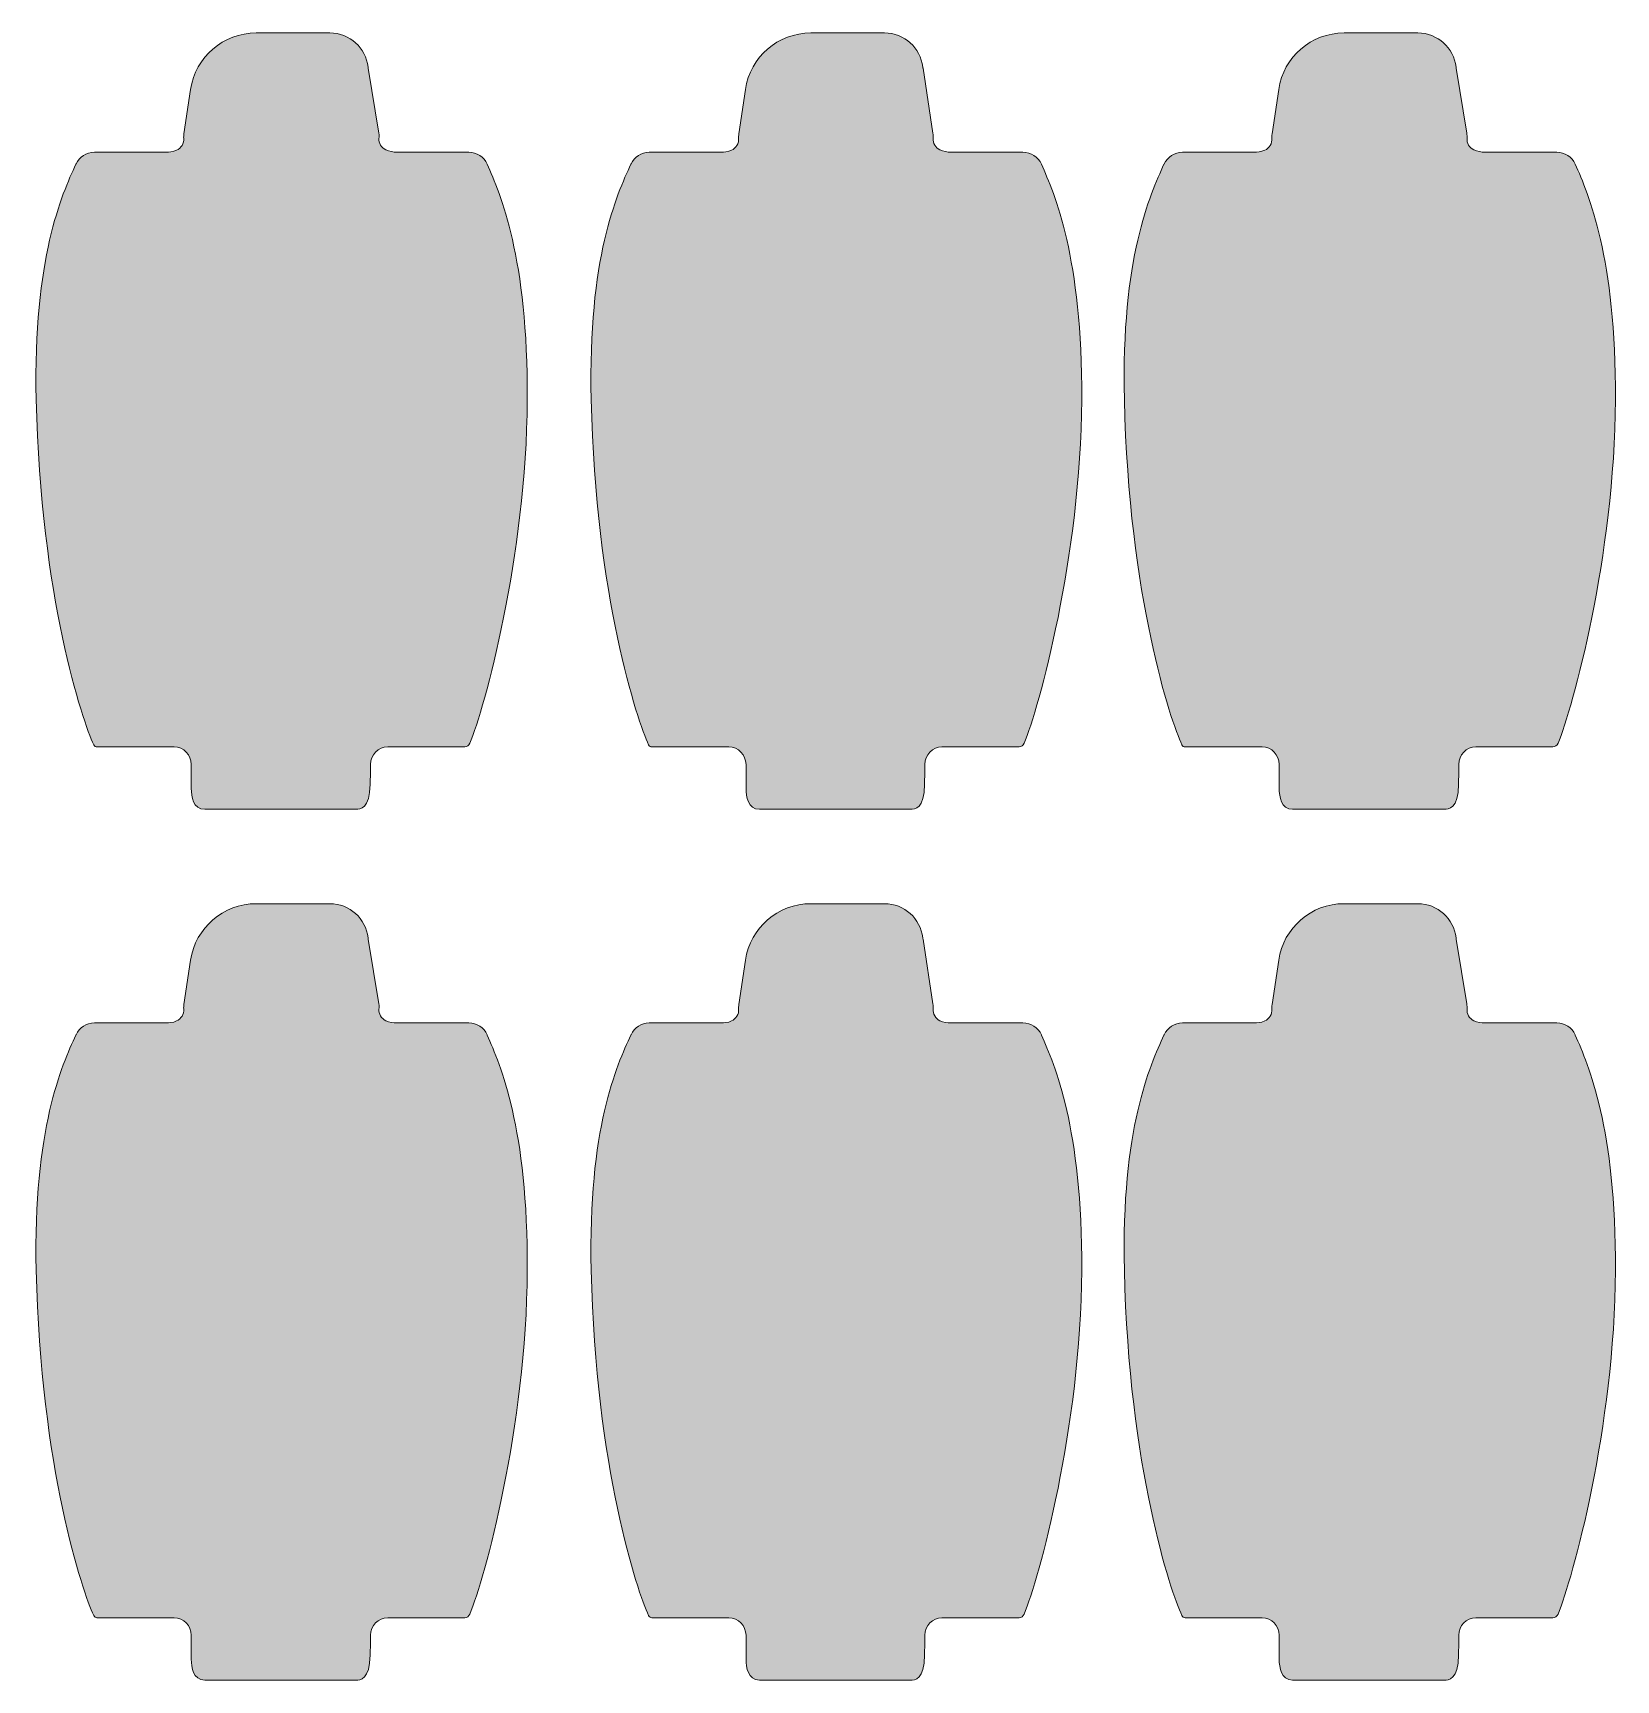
# Model space of a CAD drawing. Header units: inches. Extents: x -0.2 to 23, y 0 to 27.3.
# Drawn here: x 10.49 to 21.92, y 0 to 11.89 of the extents above; entities that cross this region are included whole.
import ezdxf

# ---------------------------------------------------------------- set-up
doc = ezdxf.new("R2010")
doc.units = ezdxf.units.IN
doc.header["$MEASUREMENT"] = 0
doc.layers.add('Paper Pumpkin Give Thanks', color=7, linetype='Continuous', lineweight=0)

msp = doc.modelspace()

# ---------------------------------------------------------------- hatches: boundary and pattern name
at = {"layer": 'Paper Pumpkin Give Thanks', "true_color": 0xe6e7e8, "transparency": 33554687}
h = msp.add_hatch(color=254, dxfattribs=at)
h.dxf.hatch_style = 2
edge = h.paths.add_edge_path()
edge.add_spline(control_points=[(12.985, 11.167), (12.988, 11.154), (12.988, 11.142), (12.986, 11.129), (12.983, 11.094), (13.003, 11.061), (13.035, 11.046), (13.058, 11.035), (13.094, 11.029), (13.111, 11.029), (13.111, 11.029), (13.635, 11.029), (13.635, 11.029), (13.692, 11.029), (13.744, 10.996), (13.767, 10.943), (13.767, 10.943), (13.767, 10.942), (13.767, 10.942), (13.863, 10.725), (14.061, 10.275), (14.057, 9.242), (14.05, 8.106), (13.746, 7.011), (13.642, 6.761), (13.635, 6.746), (13.621, 6.735), (13.606, 6.735), (13.606, 6.735), (13.049, 6.735), (13.049, 6.735), (12.981, 6.735), (12.924, 6.678), (12.924, 6.608), (12.924, 6.608), (12.924, 6.554), (12.924, 6.554), (12.924, 6.554), (12.922, 6.467), (12.922, 6.467), (12.919, 6.285), (12.853, 6.285), (12.818, 6.285), (12.818, 6.285), (11.728, 6.285), (11.728, 6.285), (11.643, 6.285), (11.631, 6.378), (11.631, 6.435), (11.631, 6.435), (11.631, 6.608), (11.631, 6.608), (11.631, 6.678), (11.575, 6.735), (11.506, 6.735), (11.506, 6.735), (10.95, 6.735), (10.95, 6.735), (10.94, 6.735), (10.932, 6.74), (10.926, 6.751), (10.847, 6.915), (10.543, 7.819), (10.511, 9.243), (10.488, 10.267), (10.697, 10.722), (10.797, 10.942), (10.797, 10.943), (10.799, 10.944), (10.799, 10.944), (10.822, 10.996), (10.874, 11.029), (10.931, 11.029), (10.931, 11.029), (11.451, 11.029), (11.451, 11.029), (11.467, 11.029), (11.499, 11.032), (11.524, 11.043), (11.558, 11.058), (11.579, 11.093), (11.576, 11.131), (11.575, 11.14), (11.576, 11.151), (11.578, 11.161), (11.578, 11.161), (11.626, 11.483), (11.626, 11.483), (11.661, 11.717), (11.862, 11.89), (12.099, 11.89), (12.099, 11.89), (12.632, 11.89), (12.632, 11.89), (12.774, 11.89), (12.892, 11.783), (12.907, 11.643), (12.907, 11.64), (12.907, 11.638), (12.908, 11.635), (12.908, 11.635), (12.985, 11.167), (12.985, 11.167)], knot_values=[0, 0, 0, 0, 1, 1, 1, 2, 2, 2, 3, 3, 3, 4, 4, 4, 5, 5, 5, 6, 6, 6, 7, 7, 7, 8, 8, 8, 9, 9, 9, 10, 10, 10, 11, 11, 11, 12, 12, 12, 13, 13, 13, 14, 14, 14, 15, 15, 15, 16, 16, 16, 17, 17, 17, 18, 18, 18, 19, 19, 19, 20, 20, 20, 21, 21, 21, 22, 22, 22, 23, 23, 23, 24, 24, 24, 25, 25, 25, 26, 26, 26, 27, 27, 27, 28, 28, 28, 29, 29, 29, 30, 30, 30, 31, 31, 31, 32, 32, 32, 33, 33, 33, 34, 34, 34, 34], degree=3, periodic=0)
h = msp.add_hatch(color=254, dxfattribs=at)
h.dxf.hatch_style = 2
edge = h.paths.add_edge_path()
edge.add_spline(control_points=[(16.986, 11.167), (16.989, 11.154), (16.989, 11.142), (16.987, 11.129), (16.985, 11.094), (17.004, 11.061), (17.036, 11.046), (17.06, 11.035), (17.096, 11.029), (17.112, 11.029), (17.112, 11.029), (17.636, 11.029), (17.636, 11.029), (17.693, 11.029), (17.746, 10.996), (17.769, 10.943), (17.769, 10.943), (17.769, 10.942), (17.769, 10.942), (17.865, 10.725), (18.064, 10.275), (18.06, 9.242), (18.053, 8.106), (17.749, 7.011), (17.644, 6.761), (17.637, 6.746), (17.624, 6.735), (17.608, 6.735), (17.608, 6.735), (17.051, 6.735), (17.051, 6.735), (16.983, 6.735), (16.928, 6.678), (16.928, 6.608), (16.928, 6.608), (16.928, 6.554), (16.928, 6.554), (16.928, 6.554), (16.926, 6.467), (16.926, 6.467), (16.924, 6.285), (16.857, 6.285), (16.822, 6.285), (16.822, 6.285), (15.733, 6.285), (15.733, 6.285), (15.649, 6.285), (15.636, 6.378), (15.636, 6.435), (15.636, 6.435), (15.636, 6.608), (15.636, 6.608), (15.636, 6.678), (15.581, 6.735), (15.512, 6.735), (15.512, 6.735), (14.957, 6.735), (14.957, 6.735), (14.947, 6.735), (14.939, 6.74), (14.933, 6.751), (14.854, 6.915), (14.55, 7.819), (14.518, 9.243), (14.494, 10.267), (14.704, 10.722), (14.804, 10.942), (14.804, 10.943), (14.806, 10.944), (14.806, 10.944), (14.829, 10.996), (14.881, 11.029), (14.937, 11.029), (14.937, 11.029), (15.458, 11.029), (15.458, 11.029), (15.474, 11.029), (15.506, 11.032), (15.531, 11.043), (15.565, 11.058), (15.586, 11.093), (15.583, 11.131), (15.582, 11.14), (15.583, 11.151), (15.585, 11.161), (15.585, 11.161), (15.632, 11.483), (15.632, 11.483), (15.667, 11.717), (15.867, 11.89), (16.104, 11.89), (16.104, 11.89), (16.637, 11.89), (16.637, 11.89), (16.779, 11.89), (16.897, 11.783), (16.912, 11.643), (16.912, 11.64), (16.912, 11.638), (16.914, 11.635), (16.914, 11.635), (16.986, 11.167), (16.986, 11.167)], knot_values=[0, 0, 0, 0, 1, 1, 1, 2, 2, 2, 3, 3, 3, 4, 4, 4, 5, 5, 5, 6, 6, 6, 7, 7, 7, 8, 8, 8, 9, 9, 9, 10, 10, 10, 11, 11, 11, 12, 12, 12, 13, 13, 13, 14, 14, 14, 15, 15, 15, 16, 16, 16, 17, 17, 17, 18, 18, 18, 19, 19, 19, 20, 20, 20, 21, 21, 21, 22, 22, 22, 23, 23, 23, 24, 24, 24, 25, 25, 25, 26, 26, 26, 27, 27, 27, 28, 28, 28, 29, 29, 29, 30, 30, 30, 31, 31, 31, 32, 32, 32, 33, 33, 33, 34, 34, 34, 34], degree=3, periodic=0)
h = msp.add_hatch(color=254, dxfattribs=at)
h.dxf.hatch_style = 2
edge = h.paths.add_edge_path()
edge.add_spline(control_points=[(20.84, 11.167), (20.843, 11.154), (20.843, 11.142), (20.842, 11.129), (20.839, 11.094), (20.858, 11.061), (20.89, 11.046), (20.914, 11.035), (20.95, 11.029), (20.967, 11.029), (20.967, 11.029), (21.49, 11.029), (21.49, 11.029), (21.547, 11.029), (21.6, 10.996), (21.624, 10.943), (21.624, 10.943), (21.624, 10.942), (21.624, 10.942), (21.719, 10.725), (21.918, 10.275), (21.914, 9.242), (21.907, 8.106), (21.603, 7.011), (21.499, 6.761), (21.492, 6.746), (21.478, 6.735), (21.462, 6.735), (21.462, 6.735), (20.906, 6.735), (20.906, 6.735), (20.837, 6.735), (20.782, 6.678), (20.782, 6.608), (20.782, 6.608), (20.782, 6.554), (20.782, 6.554), (20.782, 6.554), (20.781, 6.467), (20.781, 6.467), (20.778, 6.285), (20.711, 6.285), (20.676, 6.285), (20.676, 6.285), (19.583, 6.285), (19.583, 6.285), (19.499, 6.285), (19.486, 6.378), (19.486, 6.435), (19.486, 6.435), (19.486, 6.608), (19.486, 6.608), (19.486, 6.678), (19.431, 6.735), (19.362, 6.735), (19.362, 6.735), (18.807, 6.735), (18.807, 6.735), (18.797, 6.735), (18.789, 6.74), (18.783, 6.751), (18.704, 6.915), (18.4, 7.819), (18.368, 9.243), (18.344, 10.267), (18.554, 10.722), (18.654, 10.942), (18.654, 10.943), (18.656, 10.944), (18.656, 10.944), (18.679, 10.996), (18.731, 11.029), (18.787, 11.029), (18.787, 11.029), (19.308, 11.029), (19.308, 11.029), (19.324, 11.029), (19.356, 11.032), (19.381, 11.043), (19.415, 11.058), (19.436, 11.093), (19.433, 11.131), (19.432, 11.14), (19.433, 11.151), (19.435, 11.161), (19.435, 11.161), (19.482, 11.483), (19.482, 11.483), (19.517, 11.717), (19.717, 11.89), (19.954, 11.89), (19.954, 11.89), (20.487, 11.89), (20.487, 11.89), (20.629, 11.89), (20.747, 11.783), (20.763, 11.643), (20.763, 11.64), (20.763, 11.638), (20.764, 11.635), (20.764, 11.635), (20.84, 11.167), (20.84, 11.167)], knot_values=[0, 0, 0, 0, 1, 1, 1, 2, 2, 2, 3, 3, 3, 4, 4, 4, 5, 5, 5, 6, 6, 6, 7, 7, 7, 8, 8, 8, 9, 9, 9, 10, 10, 10, 11, 11, 11, 12, 12, 12, 13, 13, 13, 14, 14, 14, 15, 15, 15, 16, 16, 16, 17, 17, 17, 18, 18, 18, 19, 19, 19, 20, 20, 20, 21, 21, 21, 22, 22, 22, 23, 23, 23, 24, 24, 24, 25, 25, 25, 26, 26, 26, 27, 27, 27, 28, 28, 28, 29, 29, 29, 30, 30, 30, 31, 31, 31, 32, 32, 32, 33, 33, 33, 34, 34, 34, 34], degree=3, periodic=0)
h = msp.add_hatch(color=254, dxfattribs=at)
h.dxf.hatch_style = 2
edge = h.paths.add_edge_path()
edge.add_spline(control_points=[(12.985, 4.879), (12.988, 4.867), (12.988, 4.854), (12.986, 4.842), (12.983, 4.807), (13.003, 4.774), (13.035, 4.758), (13.058, 4.747), (13.094, 4.742), (13.111, 4.742), (13.111, 4.742), (13.635, 4.742), (13.635, 4.742), (13.692, 4.742), (13.744, 4.708), (13.767, 4.656), (13.767, 4.656), (13.767, 4.654), (13.767, 4.654), (13.863, 4.438), (14.061, 3.988), (14.057, 2.954), (14.05, 1.818), (13.746, 0.724), (13.642, 0.474), (13.635, 0.458), (13.621, 0.447), (13.606, 0.447), (13.606, 0.447), (13.049, 0.447), (13.049, 0.447), (12.981, 0.447), (12.924, 0.39), (12.924, 0.321), (12.924, 0.321), (12.924, 0.267), (12.924, 0.267), (12.924, 0.267), (12.922, 0.179), (12.922, 0.179), (12.919, -0.003), (12.853, -0.003), (12.818, -0.003), (12.818, -0.003), (11.728, -0.003), (11.728, -0.003), (11.643, -0.003), (11.631, 0.09), (11.631, 0.147), (11.631, 0.147), (11.631, 0.321), (11.631, 0.321), (11.631, 0.39), (11.575, 0.447), (11.506, 0.447), (11.506, 0.447), (10.95, 0.447), (10.95, 0.447), (10.94, 0.447), (10.932, 0.453), (10.926, 0.464), (10.847, 0.628), (10.543, 1.532), (10.511, 2.956), (10.488, 3.979), (10.697, 4.435), (10.797, 4.654), (10.797, 4.656), (10.799, 4.657), (10.799, 4.657), (10.822, 4.708), (10.874, 4.742), (10.931, 4.742), (10.931, 4.742), (11.451, 4.742), (11.451, 4.742), (11.467, 4.742), (11.499, 4.744), (11.524, 4.756), (11.558, 4.771), (11.579, 4.806), (11.576, 4.843), (11.575, 4.853), (11.576, 4.864), (11.578, 4.874), (11.578, 4.874), (11.626, 5.196), (11.626, 5.196), (11.661, 5.429), (11.862, 5.603), (12.099, 5.603), (12.099, 5.603), (12.632, 5.603), (12.632, 5.603), (12.774, 5.603), (12.892, 5.496), (12.907, 5.356), (12.907, 5.353), (12.907, 5.35), (12.908, 5.347), (12.908, 5.347), (12.985, 4.879), (12.985, 4.879)], knot_values=[0, 0, 0, 0, 1, 1, 1, 2, 2, 2, 3, 3, 3, 4, 4, 4, 5, 5, 5, 6, 6, 6, 7, 7, 7, 8, 8, 8, 9, 9, 9, 10, 10, 10, 11, 11, 11, 12, 12, 12, 13, 13, 13, 14, 14, 14, 15, 15, 15, 16, 16, 16, 17, 17, 17, 18, 18, 18, 19, 19, 19, 20, 20, 20, 21, 21, 21, 22, 22, 22, 23, 23, 23, 24, 24, 24, 25, 25, 25, 26, 26, 26, 27, 27, 27, 28, 28, 28, 29, 29, 29, 30, 30, 30, 31, 31, 31, 32, 32, 32, 33, 33, 33, 34, 34, 34, 34], degree=3, periodic=0)
h = msp.add_hatch(color=254, dxfattribs=at)
h.dxf.hatch_style = 2
edge = h.paths.add_edge_path()
edge.add_spline(control_points=[(16.986, 4.879), (16.989, 4.867), (16.989, 4.854), (16.987, 4.842), (16.985, 4.807), (17.004, 4.774), (17.036, 4.758), (17.06, 4.747), (17.096, 4.742), (17.112, 4.742), (17.112, 4.742), (17.636, 4.742), (17.636, 4.742), (17.693, 4.742), (17.746, 4.708), (17.769, 4.656), (17.769, 4.656), (17.769, 4.654), (17.769, 4.654), (17.865, 4.438), (18.064, 3.988), (18.06, 2.954), (18.053, 1.818), (17.749, 0.724), (17.644, 0.474), (17.637, 0.458), (17.624, 0.447), (17.608, 0.447), (17.608, 0.447), (17.051, 0.447), (17.051, 0.447), (16.983, 0.447), (16.928, 0.39), (16.928, 0.321), (16.928, 0.321), (16.928, 0.267), (16.928, 0.267), (16.928, 0.267), (16.926, 0.179), (16.926, 0.179), (16.924, -0.003), (16.857, -0.003), (16.822, -0.003), (16.822, -0.003), (15.733, -0.003), (15.733, -0.003), (15.649, -0.003), (15.636, 0.09), (15.636, 0.147), (15.636, 0.147), (15.636, 0.321), (15.636, 0.321), (15.636, 0.39), (15.581, 0.447), (15.512, 0.447), (15.512, 0.447), (14.957, 0.447), (14.957, 0.447), (14.947, 0.447), (14.939, 0.453), (14.933, 0.464), (14.854, 0.628), (14.55, 1.532), (14.518, 2.956), (14.494, 3.979), (14.704, 4.435), (14.804, 4.654), (14.804, 4.656), (14.806, 4.657), (14.806, 4.657), (14.829, 4.708), (14.881, 4.742), (14.937, 4.742), (14.937, 4.742), (15.458, 4.742), (15.458, 4.742), (15.474, 4.742), (15.506, 4.744), (15.531, 4.756), (15.565, 4.771), (15.586, 4.806), (15.583, 4.843), (15.582, 4.853), (15.583, 4.864), (15.585, 4.874), (15.585, 4.874), (15.632, 5.196), (15.632, 5.196), (15.667, 5.429), (15.867, 5.603), (16.104, 5.603), (16.104, 5.603), (16.637, 5.603), (16.637, 5.603), (16.779, 5.603), (16.897, 5.496), (16.912, 5.356), (16.912, 5.353), (16.912, 5.35), (16.914, 5.347), (16.914, 5.347), (16.986, 4.879), (16.986, 4.879)], knot_values=[0, 0, 0, 0, 1, 1, 1, 2, 2, 2, 3, 3, 3, 4, 4, 4, 5, 5, 5, 6, 6, 6, 7, 7, 7, 8, 8, 8, 9, 9, 9, 10, 10, 10, 11, 11, 11, 12, 12, 12, 13, 13, 13, 14, 14, 14, 15, 15, 15, 16, 16, 16, 17, 17, 17, 18, 18, 18, 19, 19, 19, 20, 20, 20, 21, 21, 21, 22, 22, 22, 23, 23, 23, 24, 24, 24, 25, 25, 25, 26, 26, 26, 27, 27, 27, 28, 28, 28, 29, 29, 29, 30, 30, 30, 31, 31, 31, 32, 32, 32, 33, 33, 33, 34, 34, 34, 34], degree=3, periodic=0)
h = msp.add_hatch(color=254, dxfattribs=at)
h.dxf.hatch_style = 2
edge = h.paths.add_edge_path()
edge.add_spline(control_points=[(20.84, 4.879), (20.843, 4.867), (20.843, 4.854), (20.842, 4.842), (20.839, 4.807), (20.858, 4.774), (20.89, 4.758), (20.914, 4.747), (20.95, 4.742), (20.967, 4.742), (20.967, 4.742), (21.49, 4.742), (21.49, 4.742), (21.547, 4.742), (21.6, 4.708), (21.624, 4.656), (21.624, 4.656), (21.624, 4.654), (21.624, 4.654), (21.719, 4.438), (21.918, 3.988), (21.914, 2.954), (21.907, 1.818), (21.603, 0.724), (21.499, 0.474), (21.492, 0.458), (21.478, 0.447), (21.462, 0.447), (21.462, 0.447), (20.906, 0.447), (20.906, 0.447), (20.837, 0.447), (20.782, 0.39), (20.782, 0.321), (20.782, 0.321), (20.782, 0.267), (20.782, 0.267), (20.782, 0.267), (20.781, 0.179), (20.781, 0.179), (20.778, -0.003), (20.711, -0.003), (20.676, -0.003), (20.676, -0.003), (19.583, -0.003), (19.583, -0.003), (19.499, -0.003), (19.486, 0.09), (19.486, 0.147), (19.486, 0.147), (19.486, 0.321), (19.486, 0.321), (19.486, 0.39), (19.431, 0.447), (19.362, 0.447), (19.362, 0.447), (18.807, 0.447), (18.807, 0.447), (18.797, 0.447), (18.789, 0.453), (18.783, 0.464), (18.704, 0.628), (18.4, 1.532), (18.368, 2.956), (18.344, 3.979), (18.554, 4.435), (18.654, 4.654), (18.654, 4.656), (18.656, 4.657), (18.656, 4.657), (18.679, 4.708), (18.731, 4.742), (18.787, 4.742), (18.787, 4.742), (19.308, 4.742), (19.308, 4.742), (19.324, 4.742), (19.356, 4.744), (19.381, 4.756), (19.415, 4.771), (19.436, 4.806), (19.433, 4.843), (19.432, 4.853), (19.433, 4.864), (19.435, 4.874), (19.435, 4.874), (19.482, 5.196), (19.482, 5.196), (19.517, 5.429), (19.717, 5.603), (19.954, 5.603), (19.954, 5.603), (20.487, 5.603), (20.487, 5.603), (20.629, 5.603), (20.747, 5.496), (20.763, 5.356), (20.763, 5.353), (20.763, 5.35), (20.764, 5.347), (20.764, 5.347), (20.84, 4.879), (20.84, 4.879)], knot_values=[0, 0, 0, 0, 1, 1, 1, 2, 2, 2, 3, 3, 3, 4, 4, 4, 5, 5, 5, 6, 6, 6, 7, 7, 7, 8, 8, 8, 9, 9, 9, 10, 10, 10, 11, 11, 11, 12, 12, 12, 13, 13, 13, 14, 14, 14, 15, 15, 15, 16, 16, 16, 17, 17, 17, 18, 18, 18, 19, 19, 19, 20, 20, 20, 21, 21, 21, 22, 22, 22, 23, 23, 23, 24, 24, 24, 25, 25, 25, 26, 26, 26, 27, 27, 27, 28, 28, 28, 29, 29, 29, 30, 30, 30, 31, 31, 31, 32, 32, 32, 33, 33, 33, 34, 34, 34, 34], degree=3, periodic=0)

# ---------------------------------------------------------------- linework, layer by layer
at = {"layer": 'Paper Pumpkin Give Thanks'}
for points in [[(12.985, 11.167), (12.988, 11.154), (12.988, 11.142), (12.986, 11.129), (12.983, 11.094), (13.003, 11.061), (13.035, 11.046), (13.058, 11.035), (13.094, 11.029), (13.111, 11.029), (13.111, 11.029), (13.635, 11.029), (13.635, 11.029), (13.692, 11.029), (13.744, 10.996), (13.767, 10.943), (13.767, 10.943), (13.767, 10.942), (13.767, 10.942), (13.863, 10.725), (14.061, 10.275), (14.057, 9.242), (14.05, 8.106), (13.746, 7.011), (13.642, 6.761), (13.635, 6.746), (13.621, 6.735), (13.606, 6.735), (13.606, 6.735), (13.049, 6.735), (13.049, 6.735), (12.981, 6.735), (12.924, 6.678), (12.924, 6.608), (12.924, 6.608), (12.924, 6.554), (12.924, 6.554), (12.924, 6.554), (12.922, 6.467), (12.922, 6.467), (12.919, 6.285), (12.853, 6.285), (12.818, 6.285), (12.818, 6.285), (11.728, 6.285), (11.728, 6.285), (11.643, 6.285), (11.631, 6.378), (11.631, 6.435), (11.631, 6.435), (11.631, 6.608), (11.631, 6.608), (11.631, 6.678), (11.575, 6.735), (11.506, 6.735), (11.506, 6.735), (10.95, 6.735), (10.95, 6.735), (10.94, 6.735), (10.932, 6.74), (10.926, 6.751), (10.847, 6.915), (10.543, 7.819), (10.511, 9.243), (10.488, 10.267), (10.697, 10.722), (10.797, 10.942), (10.797, 10.943), (10.799, 10.944), (10.799, 10.944), (10.822, 10.996), (10.874, 11.029), (10.931, 11.029), (10.931, 11.029), (11.451, 11.029), (11.451, 11.029), (11.467, 11.029), (11.499, 11.032), (11.524, 11.043), (11.558, 11.058), (11.579, 11.093), (11.576, 11.131), (11.575, 11.14), (11.576, 11.151), (11.578, 11.161), (11.578, 11.161), (11.626, 11.483), (11.626, 11.483), (11.661, 11.717), (11.862, 11.89), (12.099, 11.89), (12.099, 11.89), (12.632, 11.89), (12.632, 11.89), (12.774, 11.89), (12.892, 11.783), (12.907, 11.643), (12.907, 11.64), (12.907, 11.638), (12.908, 11.635), (12.908, 11.635), (12.985, 11.167), (12.985, 11.167)], [(16.986, 11.167), (16.989, 11.154), (16.989, 11.142), (16.987, 11.129), (16.985, 11.094), (17.004, 11.061), (17.036, 11.046), (17.06, 11.035), (17.096, 11.029), (17.112, 11.029), (17.112, 11.029), (17.636, 11.029), (17.636, 11.029), (17.693, 11.029), (17.746, 10.996), (17.769, 10.943), (17.769, 10.943), (17.769, 10.942), (17.769, 10.942), (17.865, 10.725), (18.064, 10.275), (18.06, 9.242), (18.053, 8.106), (17.749, 7.011), (17.644, 6.761), (17.637, 6.746), (17.624, 6.735), (17.608, 6.735), (17.608, 6.735), (17.051, 6.735), (17.051, 6.735), (16.983, 6.735), (16.928, 6.678), (16.928, 6.608), (16.928, 6.608), (16.928, 6.554), (16.928, 6.554), (16.928, 6.554), (16.926, 6.467), (16.926, 6.467), (16.924, 6.285), (16.857, 6.285), (16.822, 6.285), (16.822, 6.285), (15.733, 6.285), (15.733, 6.285), (15.649, 6.285), (15.636, 6.378), (15.636, 6.435), (15.636, 6.435), (15.636, 6.608), (15.636, 6.608), (15.636, 6.678), (15.581, 6.735), (15.512, 6.735), (15.512, 6.735), (14.957, 6.735), (14.957, 6.735), (14.947, 6.735), (14.939, 6.74), (14.933, 6.751), (14.854, 6.915), (14.55, 7.819), (14.518, 9.243), (14.494, 10.267), (14.704, 10.722), (14.804, 10.942), (14.804, 10.943), (14.806, 10.944), (14.806, 10.944), (14.829, 10.996), (14.881, 11.029), (14.937, 11.029), (14.937, 11.029), (15.458, 11.029), (15.458, 11.029), (15.474, 11.029), (15.506, 11.032), (15.531, 11.043), (15.565, 11.058), (15.586, 11.093), (15.583, 11.131), (15.582, 11.14), (15.583, 11.151), (15.585, 11.161), (15.585, 11.161), (15.632, 11.483), (15.632, 11.483), (15.667, 11.717), (15.867, 11.89), (16.104, 11.89), (16.104, 11.89), (16.637, 11.89), (16.637, 11.89), (16.779, 11.89), (16.897, 11.783), (16.912, 11.643), (16.912, 11.64), (16.912, 11.638), (16.914, 11.635), (16.914, 11.635), (16.986, 11.167), (16.986, 11.167)], [(20.84, 11.167), (20.843, 11.154), (20.843, 11.142), (20.842, 11.129), (20.839, 11.094), (20.858, 11.061), (20.89, 11.046), (20.914, 11.035), (20.95, 11.029), (20.967, 11.029), (20.967, 11.029), (21.49, 11.029), (21.49, 11.029), (21.547, 11.029), (21.6, 10.996), (21.624, 10.943), (21.624, 10.943), (21.624, 10.942), (21.624, 10.942), (21.719, 10.725), (21.918, 10.275), (21.914, 9.242), (21.907, 8.106), (21.603, 7.011), (21.499, 6.761), (21.492, 6.746), (21.478, 6.735), (21.462, 6.735), (21.462, 6.735), (20.906, 6.735), (20.906, 6.735), (20.837, 6.735), (20.782, 6.678), (20.782, 6.608), (20.782, 6.608), (20.782, 6.554), (20.782, 6.554), (20.782, 6.554), (20.781, 6.467), (20.781, 6.467), (20.778, 6.285), (20.711, 6.285), (20.676, 6.285), (20.676, 6.285), (19.583, 6.285), (19.583, 6.285), (19.499, 6.285), (19.486, 6.378), (19.486, 6.435), (19.486, 6.435), (19.486, 6.608), (19.486, 6.608), (19.486, 6.678), (19.431, 6.735), (19.362, 6.735), (19.362, 6.735), (18.807, 6.735), (18.807, 6.735), (18.797, 6.735), (18.789, 6.74), (18.783, 6.751), (18.704, 6.915), (18.4, 7.819), (18.368, 9.243), (18.344, 10.267), (18.554, 10.722), (18.654, 10.942), (18.654, 10.943), (18.656, 10.944), (18.656, 10.944), (18.679, 10.996), (18.731, 11.029), (18.787, 11.029), (18.787, 11.029), (19.308, 11.029), (19.308, 11.029), (19.324, 11.029), (19.356, 11.032), (19.381, 11.043), (19.415, 11.058), (19.436, 11.093), (19.433, 11.131), (19.432, 11.14), (19.433, 11.151), (19.435, 11.161), (19.435, 11.161), (19.482, 11.483), (19.482, 11.483), (19.517, 11.717), (19.717, 11.89), (19.954, 11.89), (19.954, 11.89), (20.487, 11.89), (20.487, 11.89), (20.629, 11.89), (20.747, 11.783), (20.763, 11.643), (20.763, 11.64), (20.763, 11.638), (20.764, 11.635), (20.764, 11.635), (20.84, 11.167), (20.84, 11.167)], [(12.985, 4.879), (12.988, 4.867), (12.988, 4.854), (12.986, 4.842), (12.983, 4.807), (13.003, 4.774), (13.035, 4.758), (13.058, 4.747), (13.094, 4.742), (13.111, 4.742), (13.111, 4.742), (13.635, 4.742), (13.635, 4.742), (13.692, 4.742), (13.744, 4.708), (13.767, 4.656), (13.767, 4.656), (13.767, 4.654), (13.767, 4.654), (13.863, 4.438), (14.061, 3.988), (14.057, 2.954), (14.05, 1.818), (13.746, 0.724), (13.642, 0.474), (13.635, 0.458), (13.621, 0.447), (13.606, 0.447), (13.606, 0.447), (13.049, 0.447), (13.049, 0.447), (12.981, 0.447), (12.924, 0.39), (12.924, 0.321), (12.924, 0.321), (12.924, 0.267), (12.924, 0.267), (12.924, 0.267), (12.922, 0.179), (12.922, 0.179), (12.919, -0.003), (12.853, -0.003), (12.818, -0.003), (12.818, -0.003), (11.728, -0.003), (11.728, -0.003), (11.643, -0.003), (11.631, 0.09), (11.631, 0.147), (11.631, 0.147), (11.631, 0.321), (11.631, 0.321), (11.631, 0.39), (11.575, 0.447), (11.506, 0.447), (11.506, 0.447), (10.95, 0.447), (10.95, 0.447), (10.94, 0.447), (10.932, 0.453), (10.926, 0.464), (10.847, 0.628), (10.543, 1.532), (10.511, 2.956), (10.488, 3.979), (10.697, 4.435), (10.797, 4.654), (10.797, 4.656), (10.799, 4.657), (10.799, 4.657), (10.822, 4.708), (10.874, 4.742), (10.931, 4.742), (10.931, 4.742), (11.451, 4.742), (11.451, 4.742), (11.467, 4.742), (11.499, 4.744), (11.524, 4.756), (11.558, 4.771), (11.579, 4.806), (11.576, 4.843), (11.575, 4.853), (11.576, 4.864), (11.578, 4.874), (11.578, 4.874), (11.626, 5.196), (11.626, 5.196), (11.661, 5.429), (11.862, 5.603), (12.099, 5.603), (12.099, 5.603), (12.632, 5.603), (12.632, 5.603), (12.774, 5.603), (12.892, 5.496), (12.907, 5.356), (12.907, 5.353), (12.907, 5.35), (12.908, 5.347), (12.908, 5.347), (12.985, 4.879), (12.985, 4.879)], [(16.986, 4.879), (16.989, 4.867), (16.989, 4.854), (16.987, 4.842), (16.985, 4.807), (17.004, 4.774), (17.036, 4.758), (17.06, 4.747), (17.096, 4.742), (17.112, 4.742), (17.112, 4.742), (17.636, 4.742), (17.636, 4.742), (17.693, 4.742), (17.746, 4.708), (17.769, 4.656), (17.769, 4.656), (17.769, 4.654), (17.769, 4.654), (17.865, 4.438), (18.064, 3.988), (18.06, 2.954), (18.053, 1.818), (17.749, 0.724), (17.644, 0.474), (17.637, 0.458), (17.624, 0.447), (17.608, 0.447), (17.608, 0.447), (17.051, 0.447), (17.051, 0.447), (16.983, 0.447), (16.928, 0.39), (16.928, 0.321), (16.928, 0.321), (16.928, 0.267), (16.928, 0.267), (16.928, 0.267), (16.926, 0.179), (16.926, 0.179), (16.924, -0.003), (16.857, -0.003), (16.822, -0.003), (16.822, -0.003), (15.733, -0.003), (15.733, -0.003), (15.649, -0.003), (15.636, 0.09), (15.636, 0.147), (15.636, 0.147), (15.636, 0.321), (15.636, 0.321), (15.636, 0.39), (15.581, 0.447), (15.512, 0.447), (15.512, 0.447), (14.957, 0.447), (14.957, 0.447), (14.947, 0.447), (14.939, 0.453), (14.933, 0.464), (14.854, 0.628), (14.55, 1.532), (14.518, 2.956), (14.494, 3.979), (14.704, 4.435), (14.804, 4.654), (14.804, 4.656), (14.806, 4.657), (14.806, 4.657), (14.829, 4.708), (14.881, 4.742), (14.937, 4.742), (14.937, 4.742), (15.458, 4.742), (15.458, 4.742), (15.474, 4.742), (15.506, 4.744), (15.531, 4.756), (15.565, 4.771), (15.586, 4.806), (15.583, 4.843), (15.582, 4.853), (15.583, 4.864), (15.585, 4.874), (15.585, 4.874), (15.632, 5.196), (15.632, 5.196), (15.667, 5.429), (15.867, 5.603), (16.104, 5.603), (16.104, 5.603), (16.637, 5.603), (16.637, 5.603), (16.779, 5.603), (16.897, 5.496), (16.912, 5.356), (16.912, 5.353), (16.912, 5.35), (16.914, 5.347), (16.914, 5.347), (16.986, 4.879), (16.986, 4.879)], [(20.84, 4.879), (20.843, 4.867), (20.843, 4.854), (20.842, 4.842), (20.839, 4.807), (20.858, 4.774), (20.89, 4.758), (20.914, 4.747), (20.95, 4.742), (20.967, 4.742), (20.967, 4.742), (21.49, 4.742), (21.49, 4.742), (21.547, 4.742), (21.6, 4.708), (21.624, 4.656), (21.624, 4.656), (21.624, 4.654), (21.624, 4.654), (21.719, 4.438), (21.918, 3.988), (21.914, 2.954), (21.907, 1.818), (21.603, 0.724), (21.499, 0.474), (21.492, 0.458), (21.478, 0.447), (21.462, 0.447), (21.462, 0.447), (20.906, 0.447), (20.906, 0.447), (20.837, 0.447), (20.782, 0.39), (20.782, 0.321), (20.782, 0.321), (20.782, 0.267), (20.782, 0.267), (20.782, 0.267), (20.781, 0.179), (20.781, 0.179), (20.778, -0.003), (20.711, -0.003), (20.676, -0.003), (20.676, -0.003), (19.583, -0.003), (19.583, -0.003), (19.499, -0.003), (19.486, 0.09), (19.486, 0.147), (19.486, 0.147), (19.486, 0.321), (19.486, 0.321), (19.486, 0.39), (19.431, 0.447), (19.362, 0.447), (19.362, 0.447), (18.807, 0.447), (18.807, 0.447), (18.797, 0.447), (18.789, 0.453), (18.783, 0.464), (18.704, 0.628), (18.4, 1.532), (18.368, 2.956), (18.344, 3.979), (18.554, 4.435), (18.654, 4.654), (18.654, 4.656), (18.656, 4.657), (18.656, 4.657), (18.679, 4.708), (18.731, 4.742), (18.787, 4.742), (18.787, 4.742), (19.308, 4.742), (19.308, 4.742), (19.324, 4.742), (19.356, 4.744), (19.381, 4.756), (19.415, 4.771), (19.436, 4.806), (19.433, 4.843), (19.432, 4.853), (19.433, 4.864), (19.435, 4.874), (19.435, 4.874), (19.482, 5.196), (19.482, 5.196), (19.517, 5.429), (19.717, 5.603), (19.954, 5.603), (19.954, 5.603), (20.487, 5.603), (20.487, 5.603), (20.629, 5.603), (20.747, 5.496), (20.763, 5.356), (20.763, 5.353), (20.763, 5.35), (20.764, 5.347), (20.764, 5.347), (20.84, 4.879), (20.84, 4.879)]]:
    msp.add_open_spline(points, degree=3, knots=[0, 0, 0, 0, 1, 1, 1, 2, 2, 2, 3, 3, 3, 4, 4, 4, 5, 5, 5, 6, 6, 6, 7, 7, 7, 8, 8, 8, 9, 9, 9, 10, 10, 10, 11, 11, 11, 12, 12, 12, 13, 13, 13, 14, 14, 14, 15, 15, 15, 16, 16, 16, 17, 17, 17, 18, 18, 18, 19, 19, 19, 20, 20, 20, 21, 21, 21, 22, 22, 22, 23, 23, 23, 24, 24, 24, 25, 25, 25, 26, 26, 26, 27, 27, 27, 28, 28, 28, 29, 29, 29, 30, 30, 30, 31, 31, 31, 32, 32, 32, 33, 33, 33, 34, 34, 34, 34], dxfattribs=at)

doc.saveas('drawing.dxf')
